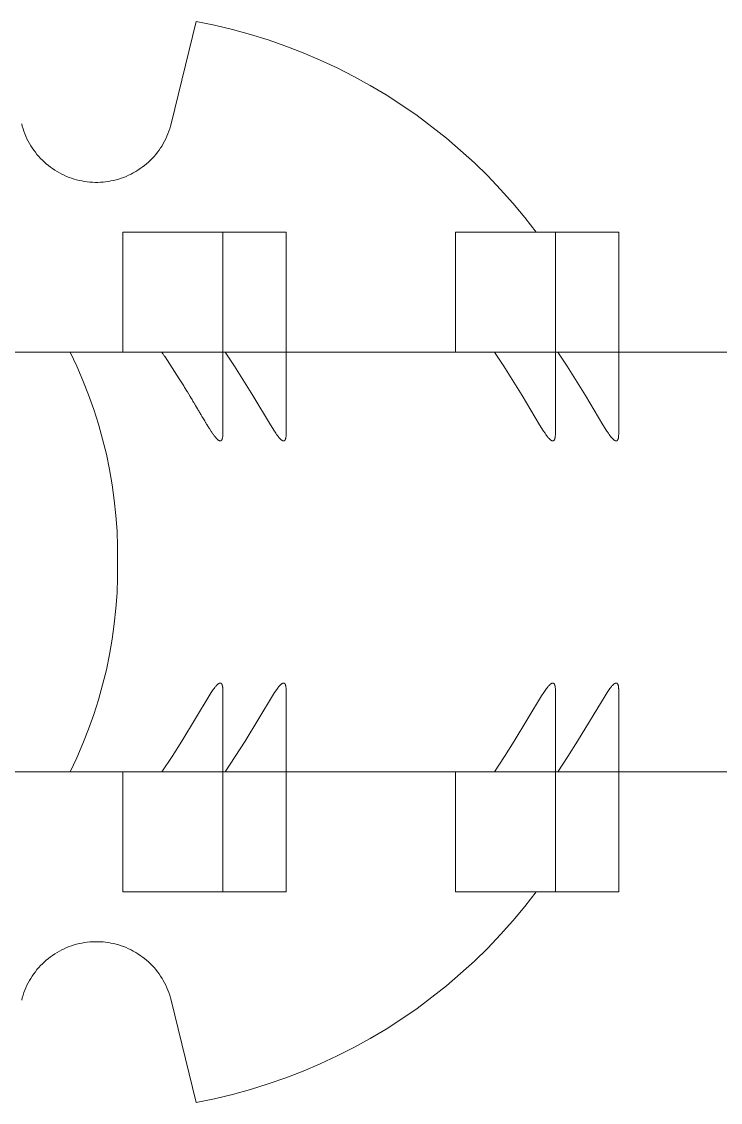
# Model space of a CAD drawing. Header units: millimetres. Extents: x -209 to 4251, y 50 to 3279.
# Drawn here: x 1242.9 to 1312.8, y 170.3 to 278.4 of the extents above; entities that cross this region are included whole.
import ezdxf

# ---------------------------------------------------------------- set-up
doc = ezdxf.new("R2010")
doc.units = ezdxf.units.MM
doc.layers.add('ZANO_R', color=7, linetype='Continuous', lineweight=0)

msp = doc.modelspace()

# ---------------------------------------------------------------- linework, layer by layer
at = {"layer": 'ZANO_R'}
for p, q in [((1257.85, 268.23), (1260.35, 278.45)), ((1260.35, 278.45), (1262.18, 278.08)), ((1262.18, 278.08), (1263.99, 277.65)), ((1263.99, 277.65), (1265.79, 277.16)), ((1265.79, 277.16), (1267.57, 276.61)), ((1267.57, 276.61), (1269.32, 275.99)), ((1269.32, 275.99), (1271.06, 275.32)), ((1271.06, 275.32), (1272.77, 274.59)), ((1272.77, 274.59), (1274.46, 273.81)), ((1274.46, 273.81), (1276.12, 272.96)), ((1276.12, 272.96), (1277.75, 272.06)), ((1277.75, 272.06), (1279.35, 271.11)), ((1279.35, 271.11), (1280.92, 270.1)), ((1280.92, 270.1), (1282.45, 269.04)), ((1282.45, 269.04), (1283.94, 267.93)), ((1242.9, 268.23), (1242.96, 267.97)), ((1242.96, 267.97), (1243.04, 267.72)), ((1243.04, 267.72), (1243.13, 267.47)), ((1243.13, 267.47), (1243.22, 267.22)), ((1243.22, 267.22), (1243.32, 266.97)), ((1257.43, 266.97), (1257.53, 267.22)), ((1257.53, 267.22), (1257.62, 267.47)), ((1257.62, 267.47), (1257.71, 267.72)), ((1257.71, 267.72), (1257.79, 267.97)), ((1257.79, 267.97), (1257.85, 268.23)), ((1283.94, 267.93), (1285.4, 266.77)), ((1243.32, 266.97), (1243.43, 266.73)), ((1243.43, 266.73), (1243.55, 266.49)), ((1243.55, 266.49), (1243.68, 266.26)), ((1243.68, 266.26), (1243.82, 266.03)), ((1256.94, 266.03), (1257.07, 266.26)), ((1257.07, 266.26), (1257.2, 266.49)), ((1257.2, 266.49), (1257.32, 266.73)), ((1257.32, 266.73), (1257.43, 266.97)), ((1285.4, 266.77), (1286.81, 265.56)), ((1243.82, 266.03), (1243.96, 265.8)), ((1243.96, 265.8), (1244.11, 265.59)), ((1244.11, 265.59), (1244.27, 265.37)), ((1244.27, 265.37), (1244.43, 265.16)), ((1244.43, 265.16), (1244.61, 264.96)), ((1256.14, 264.96), (1256.32, 265.16)), ((1256.32, 265.16), (1256.48, 265.37)), ((1256.48, 265.37), (1256.64, 265.59)), ((1256.64, 265.59), (1256.79, 265.8)), ((1256.79, 265.8), (1256.94, 266.03)), ((1286.81, 265.56), (1288.19, 264.3)), ((1244.61, 264.96), (1244.79, 264.76)), ((1244.79, 264.76), (1244.97, 264.57)), ((1244.97, 264.57), (1245.17, 264.39)), ((1245.17, 264.39), (1245.36, 264.21)), ((1245.36, 264.21), (1245.57, 264.04)), ((1245.57, 264.04), (1245.78, 263.88)), ((1254.97, 263.88), (1255.18, 264.04)), ((1255.18, 264.04), (1255.39, 264.21)), ((1255.39, 264.21), (1255.59, 264.39)), ((1255.59, 264.39), (1255.78, 264.57)), ((1255.78, 264.57), (1255.96, 264.76)), ((1255.96, 264.76), (1256.14, 264.96)), ((1288.19, 264.3), (1289.52, 263)), ((1245.78, 263.88), (1246, 263.73)), ((1246, 263.73), (1246.22, 263.58)), ((1246.22, 263.58), (1246.44, 263.44)), ((1246.44, 263.44), (1246.68, 263.31)), ((1246.68, 263.31), (1246.91, 263.18)), ((1246.91, 263.18), (1247.15, 263.07)), ((1247.15, 263.07), (1247.39, 262.96)), ((1247.39, 262.96), (1247.64, 262.86)), ((1253.11, 262.86), (1253.36, 262.96)), ((1253.36, 262.96), (1253.6, 263.07)), ((1253.6, 263.07), (1253.84, 263.18)), ((1253.84, 263.18), (1254.07, 263.31)), ((1254.07, 263.31), (1254.31, 263.44)), ((1254.31, 263.44), (1254.53, 263.58)), ((1254.53, 263.58), (1254.75, 263.73)), ((1254.75, 263.73), (1254.97, 263.88)), ((1289.52, 263), (1290.8, 261.65)), ((1247.64, 262.86), (1247.89, 262.77)), ((1247.89, 262.77), (1248.15, 262.69)), ((1248.15, 262.69), (1248.4, 262.62)), ((1248.4, 262.62), (1248.66, 262.55)), ((1248.66, 262.55), (1248.92, 262.5)), ((1248.92, 262.5), (1249.18, 262.45)), ((1249.18, 262.45), (1249.45, 262.42)), ((1249.45, 262.42), (1249.71, 262.39)), ((1249.71, 262.39), (1249.98, 262.37)), ((1249.98, 262.37), (1250.24, 262.36)), ((1250.24, 262.36), (1250.51, 262.36)), ((1250.51, 262.36), (1250.77, 262.37)), ((1250.77, 262.37), (1251.04, 262.39)), ((1251.04, 262.39), (1251.3, 262.42)), ((1251.3, 262.42), (1251.57, 262.45)), ((1251.57, 262.45), (1251.83, 262.5)), ((1251.83, 262.5), (1252.09, 262.55)), ((1252.09, 262.55), (1252.35, 262.62)), ((1252.35, 262.62), (1252.61, 262.69)), ((1252.61, 262.69), (1252.86, 262.77)), ((1252.86, 262.77), (1253.11, 262.86)), ((1290.8, 261.65), (1292.04, 260.26)), ((1292.04, 260.26), (1293.23, 258.83)), ((1293.23, 258.83), (1294.38, 257.36)), ((1253.02, 257.36), (1253.02, 245.36)), ((1263.02, 257.36), (1253.03, 257.36)), ((1263.02, 237.2), (1263.02, 257.36)), ((1269.36, 257.36), (1263.02, 257.36)), ((1269.36, 237.2), (1269.36, 257.36)), ((1286.29, 257.36), (1286.29, 245.36)), ((1296.29, 257.36), (1286.29, 257.36)), ((1296.29, 237.2), (1296.29, 257.36)), ((1302.63, 257.36), (1296.29, 257.36)), ((1302.63, 237.2), (1302.63, 257.36)), ((1247.75, 245.36), (1204.38, 245.36)), ((1247.75, 245.36), (1248.41, 243.96)), ((1256.93, 245.36), (1247.75, 245.36)), ((1256.93, 245.36), (1257.03, 245.21)), ((1263.02, 245.36), (1256.93, 245.36)), ((1257.05, 245.19), (1257.03, 245.21)), ((1257.05, 245.19), (1257.13, 245.06)), ((1257.17, 245.01), (1257.13, 245.06)), ((1257.17, 245.01), (1257.24, 244.9)), ((1258.67, 242.7), (1257.24, 244.9)), ((1263.27, 245.36), (1263.02, 245.36)), ((1263.27, 245.36), (1264.2, 243.95)), ((1269.36, 245.36), (1263.27, 245.36)), ((1269.36, 245.36), (1269.37, 245.36)), ((1290.2, 245.36), (1269.37, 245.36)), ((1290.2, 245.36), (1291.13, 243.95)), ((1296.29, 245.36), (1290.2, 245.36)), ((1296.53, 245.36), (1296.29, 245.36)), ((1296.53, 245.36), (1297.47, 243.95)), ((1302.63, 245.36), (1296.53, 245.36)), ((1345.87, 245.36), (1302.63, 245.36)), ((1248.41, 243.96), (1249.03, 242.53)), ((1264.2, 243.95), (1266.04, 241.01)), ((1291.13, 243.95), (1292.97, 241.01)), ((1297.47, 243.95), (1299.3, 241.01)), ((1249.03, 242.53), (1249.6, 241.09)), ((1258.67, 242.7), (1259.11, 241.98)), ((1259.2, 241.84), (1259.11, 241.98)), ((1259.2, 241.84), (1259.22, 241.8)), ((1259.29, 241.69), (1259.22, 241.8)), ((1259.29, 241.69), (1259.33, 241.62)), ((1259.38, 241.54), (1259.33, 241.62)), ((1259.38, 241.54), (1259.44, 241.44)), ((1259.48, 241.38), (1259.44, 241.44)), ((1259.48, 241.38), (1259.76, 240.92)), ((1249.6, 241.09), (1250.12, 239.63)), ((1259.85, 240.77), (1259.76, 240.92)), ((1259.85, 240.77), (1259.88, 240.72)), ((1259.94, 240.62), (1259.88, 240.72)), ((1259.94, 240.62), (1259.98, 240.54)), ((1260.03, 240.46), (1259.98, 240.54)), ((1260.03, 240.46), (1260.09, 240.36)), ((1260.12, 240.31), (1260.09, 240.36)), ((1260.12, 240.31), (1260.2, 240.19)), ((1260.21, 240.16), (1260.2, 240.19)), ((1260.21, 240.16), (1260.3, 240.01)), ((1266.04, 241.01), (1267.79, 238.08)), ((1292.97, 241.01), (1294.72, 238.08)), ((1299.3, 241.01), (1301.05, 238.08)), ((1250.12, 239.63), (1250.59, 238.15)), ((1260.48, 239.7), (1260.3, 240.01)), ((1260.48, 239.7), (1260.51, 239.66)), ((1260.57, 239.55), (1260.51, 239.66)), ((1260.57, 239.55), (1260.61, 239.48)), ((1260.66, 239.39), (1260.61, 239.48)), ((1260.66, 239.39), (1260.72, 239.31)), ((1260.76, 239.24), (1260.72, 239.31)), ((1260.76, 239.24), (1260.82, 239.13)), ((1260.85, 239.09), (1260.82, 239.13)), ((1260.85, 239.09), (1260.92, 238.96)), ((1250.59, 238.15), (1251, 236.65)), ((1260.94, 238.93), (1260.92, 238.96)), ((1260.94, 238.93), (1261.02, 238.79)), ((1261.21, 238.48), (1261.02, 238.79)), ((1261.21, 238.48), (1261.22, 238.45)), ((1261.3, 238.32), (1261.22, 238.45)), ((1261.3, 238.32), (1261.33, 238.28)), ((1261.39, 238.17), (1261.33, 238.28)), ((1261.39, 238.17), (1261.43, 238.12)), ((1261.49, 238.02), (1261.43, 238.12)), ((1261.49, 238.02), (1261.52, 237.96)), ((1267.79, 238.08), (1268.18, 237.46)), ((1294.72, 238.08), (1295.11, 237.46)), ((1301.05, 238.08), (1301.45, 237.46)), ((1261.58, 237.87), (1261.52, 237.96)), ((1261.58, 237.87), (1261.62, 237.8)), ((1261.68, 237.72), (1261.62, 237.8)), ((1261.68, 237.72), (1261.82, 237.49)), ((1261.82, 237.49), (1261.82, 237.49)), ((1261.82, 237.49), (1261.87, 237.42)), ((1261.87, 237.41), (1261.87, 237.42)), ((1261.87, 237.41), (1261.92, 237.34)), ((1261.92, 237.34), (1261.92, 237.34)), ((1261.92, 237.34), (1261.97, 237.27)), ((1261.98, 237.26), (1261.97, 237.27)), ((1261.98, 237.26), (1262.02, 237.2)), ((1262.03, 237.19), (1262.02, 237.2)), ((1262.03, 237.19), (1262.07, 237.13)), ((1262.08, 237.11), (1262.07, 237.13)), ((1262.08, 237.11), (1262.11, 237.07)), ((1262.14, 237.04), (1262.11, 237.07)), ((1262.14, 237.04), (1262.16, 237)), ((1262.19, 236.96), (1262.16, 237)), ((1262.19, 236.96), (1262.21, 236.94)), ((1262.25, 236.89), (1262.21, 236.94)), ((1263.02, 236.97), (1263.01, 236.94)), ((1263.01, 236.9), (1263.01, 236.94)), ((1263.02, 237.13), (1263.02, 237.2)), ((1263.02, 237.13), (1263.02, 237.06)), ((1263.02, 237.05), (1263.02, 237.06)), ((1263.02, 237.05), (1263.02, 237)), ((1263.02, 236.97), (1263.02, 237)), ((1268.18, 237.46), (1268.33, 237.24)), ((1268.33, 237.24), (1268.4, 237.13)), ((1268.4, 237.13), (1268.48, 237.02)), ((1268.48, 237.02), (1268.58, 236.89)), ((1269.34, 236.85), (1269.35, 236.91)), ((1269.35, 236.98), (1269.36, 237.05)), ((1269.35, 236.91), (1269.35, 236.98)), ((1269.36, 237.13), (1269.36, 237.2)), ((1269.36, 237.05), (1269.36, 237.13)), ((1295.11, 237.46), (1295.26, 237.24)), ((1295.26, 237.24), (1295.34, 237.13)), ((1295.34, 237.13), (1295.41, 237.02)), ((1295.41, 237.02), (1295.51, 236.89)), ((1296.27, 236.85), (1296.28, 236.91)), ((1296.28, 236.98), (1296.29, 237.05)), ((1296.28, 236.91), (1296.28, 236.98)), ((1296.29, 237.13), (1296.29, 237.2)), ((1296.29, 237.05), (1296.29, 237.13)), ((1301.45, 237.46), (1301.6, 237.24)), ((1301.6, 237.24), (1301.67, 237.13)), ((1301.67, 237.13), (1301.75, 237.02)), ((1301.75, 237.02), (1301.85, 236.89)), ((1302.61, 236.91), (1302.62, 236.98)), ((1302.61, 236.85), (1302.61, 236.91)), ((1302.62, 237.05), (1302.63, 237.13)), ((1302.62, 236.98), (1302.62, 237.05)), ((1302.63, 237.13), (1302.63, 237.2)), ((1251, 236.65), (1251.37, 235.14)), ((1262.25, 236.89), (1262.26, 236.88)), ((1262.31, 236.82), (1262.26, 236.88)), ((1262.31, 236.82), (1262.35, 236.77)), ((1262.37, 236.74), (1262.35, 236.77)), ((1262.37, 236.74), (1262.39, 236.72)), ((1262.41, 236.71), (1262.39, 236.72)), ((1262.41, 236.71), (1262.45, 236.67)), ((1262.45, 236.67), (1262.48, 236.63)), ((1262.52, 236.6), (1262.48, 236.63)), ((1262.52, 236.6), (1262.53, 236.59)), ((1262.56, 236.57), (1262.53, 236.59)), ((1262.56, 236.57), (1262.57, 236.56)), ((1262.58, 236.55), (1262.57, 236.56)), ((1262.58, 236.55), (1262.61, 236.53)), ((1262.63, 236.52), (1262.61, 236.53)), ((1262.63, 236.52), (1262.65, 236.51)), ((1262.68, 236.5), (1262.65, 236.51)), ((1262.68, 236.5), (1262.69, 236.49)), ((1262.7, 236.49), (1262.69, 236.49)), ((1262.71, 236.49), (1262.7, 236.49)), ((1262.72, 236.48), (1262.71, 236.49)), ((1262.71, 236.49), (1262.71, 236.49)), ((1262.73, 236.48), (1262.72, 236.48)), ((1262.74, 236.48), (1262.73, 236.48)), ((1262.74, 236.48), (1262.74, 236.48)), ((1262.74, 236.48), (1262.75, 236.48)), ((1262.77, 236.48), (1262.75, 236.48)), ((1262.77, 236.48), (1262.78, 236.48)), ((1262.8, 236.48), (1262.78, 236.48)), ((1262.8, 236.48), (1262.81, 236.49)), ((1262.82, 236.49), (1262.81, 236.49)), ((1262.83, 236.49), (1262.82, 236.49)), ((1262.82, 236.49), (1262.82, 236.49)), ((1262.84, 236.5), (1262.83, 236.49)), ((1262.83, 236.49), (1262.83, 236.49)), ((1262.85, 236.5), (1262.84, 236.5)), ((1262.84, 236.5), (1262.84, 236.5)), ((1262.85, 236.5), (1262.86, 236.51)), ((1262.85, 236.5), (1262.85, 236.5)), ((1262.87, 236.52), (1262.86, 236.51)), ((1262.87, 236.52), (1262.88, 236.53)), ((1262.9, 236.55), (1262.88, 236.53)), ((1262.9, 236.55), (1262.91, 236.56)), ((1262.92, 236.58), (1262.91, 236.56)), ((1262.92, 236.58), (1262.93, 236.59)), ((1262.94, 236.61), (1262.93, 236.59)), ((1262.95, 236.65), (1262.94, 236.63)), ((1262.94, 236.61), (1262.94, 236.63)), ((1262.95, 236.65), (1262.96, 236.67)), ((1262.97, 236.69), (1262.96, 236.67)), ((1262.98, 236.73), (1262.97, 236.71)), ((1262.97, 236.71), (1262.97, 236.69)), ((1262.98, 236.75), (1262.99, 236.77)), ((1262.98, 236.75), (1262.98, 236.73)), ((1262.99, 236.79), (1263, 236.82)), ((1262.99, 236.79), (1262.99, 236.77)), ((1263, 236.83), (1263.01, 236.88)), ((1263, 236.83), (1263, 236.82)), ((1263.01, 236.9), (1263.01, 236.88)), ((1268.58, 236.89), (1268.64, 236.83)), ((1268.64, 236.83), (1268.69, 236.77)), ((1268.69, 236.77), (1268.73, 236.72)), ((1268.73, 236.72), (1268.77, 236.68)), ((1268.77, 236.68), (1268.8, 236.66)), ((1268.8, 236.66), (1268.82, 236.63)), ((1268.82, 236.63), (1268.84, 236.61)), ((1268.84, 236.61), (1268.87, 236.59)), ((1268.87, 236.59), (1268.88, 236.58)), ((1268.88, 236.58), (1268.9, 236.57)), ((1268.9, 236.57), (1268.92, 236.55)), ((1268.92, 236.55), (1268.93, 236.55)), ((1268.93, 236.55), (1268.94, 236.54)), ((1268.94, 236.54), (1268.95, 236.53)), ((1268.95, 236.53), (1268.95, 236.53)), ((1268.95, 236.53), (1268.96, 236.52)), ((1268.96, 236.52), (1268.97, 236.52)), ((1268.97, 236.52), (1268.98, 236.51)), ((1268.98, 236.51), (1268.99, 236.51)), ((1268.99, 236.51), (1269, 236.5)), ((1269, 236.5), (1269.01, 236.5)), ((1269.01, 236.5), (1269.02, 236.49)), ((1269.02, 236.49), (1269.03, 236.49)), ((1269.03, 236.49), (1269.04, 236.49)), ((1269.04, 236.49), (1269.05, 236.49)), ((1269.05, 236.49), (1269.05, 236.49)), ((1269.05, 236.49), (1269.05, 236.48)), ((1269.05, 236.48), (1269.06, 236.48)), ((1269.06, 236.48), (1269.06, 236.48)), ((1269.06, 236.48), (1269.07, 236.48)), ((1269.07, 236.48), (1269.07, 236.48)), ((1269.07, 236.48), (1269.08, 236.48)), ((1269.08, 236.48), (1269.08, 236.48)), ((1269.08, 236.48), (1269.09, 236.48)), ((1269.09, 236.48), (1269.09, 236.48)), ((1269.09, 236.48), (1269.1, 236.48)), ((1269.1, 236.48), (1269.11, 236.48)), ((1269.11, 236.48), (1269.11, 236.48)), ((1269.11, 236.48), (1269.11, 236.48)), ((1269.11, 236.48), (1269.11, 236.48)), ((1269.11, 236.48), (1269.12, 236.48)), ((1269.12, 236.48), (1269.12, 236.48)), ((1269.12, 236.48), (1269.12, 236.48)), ((1269.12, 236.48), (1269.13, 236.48)), ((1269.13, 236.48), (1269.13, 236.48)), ((1269.13, 236.48), (1269.13, 236.48)), ((1269.13, 236.48), (1269.14, 236.48)), ((1269.14, 236.48), (1269.14, 236.48)), ((1269.14, 236.48), (1269.14, 236.48)), ((1269.14, 236.48), (1269.14, 236.48)), ((1269.14, 236.48), (1269.15, 236.48)), ((1269.15, 236.48), (1269.15, 236.49)), ((1269.15, 236.49), (1269.15, 236.49)), ((1269.15, 236.49), (1269.16, 236.49)), ((1269.16, 236.49), (1269.16, 236.49)), ((1269.16, 236.49), (1269.16, 236.49)), ((1269.16, 236.49), (1269.16, 236.49)), ((1269.16, 236.49), (1269.17, 236.49)), ((1269.17, 236.49), (1269.17, 236.5)), ((1269.17, 236.5), (1269.18, 236.5)), ((1269.17, 236.49), (1269.17, 236.49)), ((1269.18, 236.5), (1269.18, 236.5)), ((1269.18, 236.5), (1269.18, 236.5)), ((1269.18, 236.5), (1269.18, 236.5)), ((1269.18, 236.5), (1269.19, 236.5)), ((1269.19, 236.5), (1269.19, 236.51)), ((1269.19, 236.51), (1269.2, 236.51)), ((1269.2, 236.51), (1269.21, 236.52)), ((1269.2, 236.51), (1269.2, 236.51)), ((1269.2, 236.51), (1269.2, 236.51)), ((1269.21, 236.52), (1269.22, 236.53)), ((1269.21, 236.52), (1269.21, 236.52)), ((1269.21, 236.52), (1269.21, 236.52)), ((1269.22, 236.53), (1269.23, 236.54)), ((1269.22, 236.53), (1269.22, 236.53)), ((1269.22, 236.53), (1269.22, 236.53)), ((1269.22, 236.53), (1269.22, 236.53)), ((1269.23, 236.54), (1269.24, 236.55)), ((1269.23, 236.54), (1269.23, 236.54)), ((1269.23, 236.54), (1269.23, 236.54)), ((1269.24, 236.55), (1269.24, 236.56)), ((1269.24, 236.56), (1269.25, 236.56)), ((1269.25, 236.57), (1269.25, 236.58)), ((1269.25, 236.58), (1269.26, 236.58)), ((1269.25, 236.56), (1269.25, 236.57)), ((1269.26, 236.58), (1269.26, 236.59)), ((1269.26, 236.59), (1269.27, 236.59)), ((1269.27, 236.61), (1269.28, 236.62)), ((1269.27, 236.59), (1269.27, 236.61)), ((1269.28, 236.63), (1269.29, 236.64)), ((1269.28, 236.62), (1269.28, 236.63)), ((1269.29, 236.66), (1269.3, 236.69)), ((1269.29, 236.65), (1269.29, 236.66)), ((1269.29, 236.64), (1269.29, 236.65)), ((1269.3, 236.69), (1269.31, 236.71)), ((1269.31, 236.71), (1269.32, 236.74)), ((1269.32, 236.77), (1269.33, 236.8)), ((1269.32, 236.74), (1269.32, 236.77)), ((1269.33, 236.82), (1269.34, 236.85)), ((1269.33, 236.8), (1269.33, 236.82)), ((1295.51, 236.89), (1295.57, 236.83)), ((1295.57, 236.83), (1295.62, 236.77)), ((1295.62, 236.77), (1295.66, 236.72)), ((1295.66, 236.72), (1295.7, 236.68)), ((1295.7, 236.68), (1295.73, 236.66)), ((1295.73, 236.66), (1295.75, 236.63)), ((1295.75, 236.63), (1295.77, 236.61)), ((1295.77, 236.61), (1295.8, 236.59)), ((1295.8, 236.59), (1295.81, 236.58)), ((1295.81, 236.58), (1295.83, 236.57)), ((1295.83, 236.57), (1295.85, 236.55)), ((1295.85, 236.55), (1295.86, 236.55)), ((1295.86, 236.55), (1295.87, 236.54)), ((1295.87, 236.54), (1295.88, 236.53)), ((1295.88, 236.53), (1295.89, 236.53)), ((1295.89, 236.53), (1295.9, 236.52)), ((1295.9, 236.52), (1295.9, 236.52)), ((1295.9, 236.52), (1295.91, 236.51)), ((1295.91, 236.51), (1295.92, 236.51)), ((1295.92, 236.51), (1295.93, 236.5)), ((1295.93, 236.5), (1295.94, 236.5)), ((1295.94, 236.5), (1295.95, 236.49)), ((1295.95, 236.49), (1295.96, 236.49)), ((1295.96, 236.49), (1295.97, 236.49)), ((1295.97, 236.49), (1295.98, 236.49)), ((1295.98, 236.49), (1295.98, 236.49)), ((1295.98, 236.49), (1295.99, 236.48)), ((1295.99, 236.48), (1295.99, 236.48)), ((1295.99, 236.48), (1295.99, 236.48)), ((1295.99, 236.48), (1296, 236.48)), ((1296, 236.48), (1296, 236.48)), ((1296, 236.48), (1296.01, 236.48)), ((1296.01, 236.48), (1296.01, 236.48)), ((1296.01, 236.48), (1296.02, 236.48)), ((1296.02, 236.48), (1296.02, 236.48)), ((1296.02, 236.48), (1296.03, 236.48)), ((1296.03, 236.48), (1296.04, 236.48)), ((1296.04, 236.48), (1296.04, 236.48)), ((1296.04, 236.48), (1296.04, 236.48)), ((1296.04, 236.48), (1296.04, 236.48)), ((1296.04, 236.48), (1296.05, 236.48)), ((1296.05, 236.48), (1296.05, 236.48)), ((1296.05, 236.48), (1296.05, 236.48)), ((1296.05, 236.48), (1296.06, 236.48)), ((1296.06, 236.48), (1296.06, 236.48)), ((1296.06, 236.48), (1296.06, 236.48)), ((1296.06, 236.48), (1296.07, 236.48)), ((1296.07, 236.48), (1296.07, 236.48)), ((1296.07, 236.48), (1296.07, 236.48)), ((1296.07, 236.48), (1296.07, 236.48)), ((1296.07, 236.48), (1296.08, 236.48)), ((1296.08, 236.48), (1296.08, 236.49)), ((1296.08, 236.49), (1296.08, 236.49)), ((1296.08, 236.49), (1296.09, 236.49)), ((1296.09, 236.49), (1296.09, 236.49)), ((1296.09, 236.49), (1296.09, 236.49)), ((1296.09, 236.49), (1296.1, 236.49)), ((1296.1, 236.49), (1296.1, 236.5)), ((1296.1, 236.5), (1296.11, 236.5)), ((1296.1, 236.49), (1296.1, 236.49)), ((1296.1, 236.49), (1296.1, 236.49)), ((1296.11, 236.5), (1296.11, 236.5)), ((1296.11, 236.5), (1296.11, 236.5)), ((1296.11, 236.5), (1296.12, 236.5)), ((1296.12, 236.5), (1296.12, 236.51)), ((1296.12, 236.51), (1296.13, 236.51)), ((1296.12, 236.5), (1296.12, 236.5)), ((1296.13, 236.51), (1296.14, 236.52)), ((1296.13, 236.51), (1296.13, 236.51)), ((1296.13, 236.51), (1296.13, 236.51)), ((1296.14, 236.52), (1296.15, 236.53)), ((1296.14, 236.52), (1296.14, 236.52)), ((1296.14, 236.52), (1296.14, 236.52)), ((1296.15, 236.53), (1296.16, 236.54)), ((1296.15, 236.53), (1296.15, 236.53)), ((1296.15, 236.53), (1296.15, 236.53)), ((1296.15, 236.53), (1296.15, 236.53)), ((1296.16, 236.54), (1296.17, 236.55)), ((1296.16, 236.54), (1296.16, 236.54)), ((1296.16, 236.54), (1296.16, 236.54)), ((1296.17, 236.55), (1296.17, 236.56)), ((1296.17, 236.56), (1296.18, 236.56)), ((1296.18, 236.57), (1296.19, 236.58)), ((1296.18, 236.56), (1296.18, 236.57)), ((1296.19, 236.58), (1296.19, 236.59)), ((1296.19, 236.59), (1296.2, 236.59)), ((1296.19, 236.58), (1296.19, 236.58)), ((1296.2, 236.61), (1296.21, 236.62)), ((1296.2, 236.59), (1296.2, 236.61)), ((1296.21, 236.63), (1296.22, 236.64)), ((1296.21, 236.62), (1296.21, 236.63)), ((1296.22, 236.65), (1296.23, 236.66)), ((1296.22, 236.64), (1296.22, 236.65)), ((1296.23, 236.69), (1296.24, 236.71)), ((1296.23, 236.66), (1296.23, 236.69)), ((1296.24, 236.71), (1296.25, 236.74)), ((1296.25, 236.77), (1296.26, 236.8)), ((1296.25, 236.74), (1296.25, 236.77)), ((1296.26, 236.8), (1296.27, 236.82)), ((1296.27, 236.82), (1296.27, 236.85)), ((1301.85, 236.89), (1301.9, 236.83)), ((1301.9, 236.83), (1301.96, 236.77)), ((1301.96, 236.77), (1302, 236.72)), ((1302, 236.72), (1302.04, 236.68)), ((1302.04, 236.68), (1302.06, 236.66)), ((1302.06, 236.66), (1302.09, 236.63)), ((1302.09, 236.63), (1302.11, 236.61)), ((1302.11, 236.61), (1302.13, 236.59)), ((1302.13, 236.59), (1302.15, 236.58)), ((1302.15, 236.58), (1302.17, 236.57)), ((1302.17, 236.57), (1302.19, 236.55)), ((1302.19, 236.55), (1302.19, 236.55)), ((1302.19, 236.55), (1302.2, 236.54)), ((1302.2, 236.54), (1302.21, 236.53)), ((1302.21, 236.53), (1302.22, 236.53)), ((1302.22, 236.53), (1302.23, 236.52)), ((1302.23, 236.52), (1302.24, 236.52)), ((1302.24, 236.52), (1302.25, 236.51)), ((1302.25, 236.51), (1302.26, 236.51)), ((1302.26, 236.51), (1302.27, 236.5)), ((1302.27, 236.5), (1302.28, 236.5)), ((1302.28, 236.5), (1302.29, 236.49)), ((1302.29, 236.49), (1302.3, 236.49)), ((1302.3, 236.49), (1302.31, 236.49)), ((1302.31, 236.49), (1302.31, 236.49)), ((1302.31, 236.49), (1302.32, 236.49)), ((1302.32, 236.49), (1302.32, 236.48)), ((1302.32, 236.48), (1302.33, 236.48)), ((1302.33, 236.48), (1302.33, 236.48)), ((1302.33, 236.48), (1302.34, 236.48)), ((1302.34, 236.48), (1302.34, 236.48)), ((1302.34, 236.48), (1302.35, 236.48)), ((1302.35, 236.48), (1302.35, 236.48)), ((1302.35, 236.48), (1302.35, 236.48)), ((1302.35, 236.48), (1302.36, 236.48)), ((1302.36, 236.48), (1302.37, 236.48)), ((1302.37, 236.48), (1302.37, 236.48)), ((1302.37, 236.48), (1302.38, 236.48)), ((1302.38, 236.48), (1302.38, 236.48)), ((1302.38, 236.48), (1302.38, 236.48)), ((1302.38, 236.48), (1302.38, 236.48)), ((1302.38, 236.48), (1302.39, 236.48)), ((1302.39, 236.48), (1302.39, 236.48)), ((1302.39, 236.48), (1302.39, 236.48)), ((1302.39, 236.48), (1302.4, 236.48)), ((1302.4, 236.48), (1302.4, 236.48)), ((1302.4, 236.48), (1302.4, 236.48)), ((1302.4, 236.48), (1302.41, 236.48)), ((1302.41, 236.48), (1302.42, 236.49)), ((1302.41, 236.48), (1302.41, 236.48)), ((1302.41, 236.48), (1302.41, 236.48)), ((1302.41, 236.48), (1302.41, 236.48)), ((1302.42, 236.49), (1302.42, 236.49)), ((1302.42, 236.49), (1302.42, 236.49)), ((1302.42, 236.49), (1302.43, 236.49)), ((1302.43, 236.49), (1302.43, 236.49)), ((1302.43, 236.49), (1302.43, 236.49)), ((1302.43, 236.49), (1302.43, 236.49)), ((1302.43, 236.49), (1302.44, 236.49)), ((1302.44, 236.49), (1302.44, 236.5)), ((1302.44, 236.5), (1302.44, 236.5)), ((1302.44, 236.5), (1302.45, 236.5)), ((1302.45, 236.5), (1302.45, 236.5)), ((1302.45, 236.5), (1302.45, 236.5)), ((1302.45, 236.5), (1302.46, 236.5)), ((1302.46, 236.5), (1302.46, 236.51)), ((1302.46, 236.51), (1302.46, 236.51)), ((1302.46, 236.51), (1302.47, 236.51)), ((1302.47, 236.51), (1302.47, 236.52)), ((1302.47, 236.52), (1302.48, 236.52)), ((1302.47, 236.51), (1302.47, 236.51)), ((1302.48, 236.52), (1302.48, 236.53)), ((1302.48, 236.53), (1302.49, 236.53)), ((1302.48, 236.52), (1302.48, 236.52)), ((1302.49, 236.53), (1302.49, 236.54)), ((1302.49, 236.54), (1302.5, 236.54)), ((1302.49, 236.53), (1302.49, 236.53)), ((1302.49, 236.53), (1302.49, 236.53)), ((1302.5, 236.55), (1302.51, 236.56)), ((1302.5, 236.54), (1302.5, 236.55)), ((1302.5, 236.54), (1302.5, 236.54)), ((1302.51, 236.56), (1302.52, 236.57)), ((1302.51, 236.56), (1302.51, 236.56)), ((1302.52, 236.57), (1302.52, 236.58)), ((1302.52, 236.58), (1302.53, 236.58)), ((1302.53, 236.59), (1302.54, 236.61)), ((1302.53, 236.58), (1302.53, 236.59)), ((1302.53, 236.59), (1302.53, 236.59)), ((1302.54, 236.62), (1302.55, 236.63)), ((1302.54, 236.61), (1302.54, 236.62)), ((1302.55, 236.64), (1302.56, 236.65)), ((1302.55, 236.63), (1302.55, 236.64)), ((1302.56, 236.66), (1302.57, 236.69)), ((1302.56, 236.65), (1302.56, 236.66)), ((1302.57, 236.69), (1302.58, 236.71)), ((1302.58, 236.71), (1302.59, 236.74)), ((1302.59, 236.77), (1302.6, 236.8)), ((1302.59, 236.74), (1302.59, 236.77)), ((1302.6, 236.82), (1302.61, 236.85)), ((1302.6, 236.8), (1302.6, 236.82)), ((1251.37, 235.14), (1251.69, 233.62)), ((1251.69, 233.62), (1251.95, 232.09)), ((1251.95, 232.09), (1252.17, 230.56)), ((1252.17, 230.56), (1252.33, 229.01)), ((1252.33, 229.01), (1252.44, 227.46)), ((1252.44, 227.46), (1252.49, 225.91)), ((1252.49, 225.91), (1252.5, 224.36)), ((1252.5, 224.36), (1252.49, 222.81)), ((1252.49, 222.81), (1252.44, 221.26)), ((1252.44, 221.26), (1252.33, 219.71)), ((1252.33, 219.71), (1252.17, 218.16)), ((1252.17, 218.16), (1251.95, 216.63)), ((1251.95, 216.63), (1251.69, 215.1)), ((1251.69, 215.1), (1251.37, 213.58)), ((1251.37, 213.58), (1251, 212.07)), ((1251, 212.07), (1250.59, 210.58)), ((1262.43, 212.03), (1262.39, 212)), ((1262.46, 212.07), (1262.43, 212.03)), ((1262.48, 212.08), (1262.46, 212.07)), ((1262.5, 212.1), (1262.48, 212.08)), ((1262.52, 212.12), (1262.5, 212.1)), ((1262.54, 212.13), (1262.52, 212.12)), ((1262.55, 212.15), (1262.54, 212.13)), ((1262.57, 212.16), (1262.55, 212.15)), ((1262.58, 212.17), (1262.57, 212.16)), ((1262.6, 212.18), (1262.58, 212.17)), ((1262.61, 212.19), (1262.6, 212.18)), ((1262.62, 212.2), (1262.61, 212.19)), ((1262.63, 212.2), (1262.62, 212.2)), ((1262.64, 212.2), (1262.63, 212.2)), ((1262.65, 212.21), (1262.64, 212.2)), ((1262.66, 212.21), (1262.65, 212.21)), ((1262.67, 212.22), (1262.66, 212.21)), ((1262.68, 212.22), (1262.67, 212.22)), ((1262.67, 212.22), (1262.67, 212.22)), ((1262.69, 212.23), (1262.68, 212.23)), ((1262.68, 212.23), (1262.68, 212.22)), ((1262.7, 212.23), (1262.69, 212.23)), ((1262.71, 212.23), (1262.7, 212.23)), ((1262.7, 212.23), (1262.7, 212.23)), ((1262.72, 212.24), (1262.71, 212.23)), ((1262.73, 212.24), (1262.72, 212.24)), ((1262.74, 212.24), (1262.73, 212.24)), ((1262.73, 212.24), (1262.73, 212.24)), ((1262.75, 212.24), (1262.74, 212.24)), ((1262.74, 212.24), (1262.74, 212.24)), ((1262.76, 212.24), (1262.75, 212.24)), ((1262.75, 212.24), (1262.75, 212.24)), ((1262.75, 212.24), (1262.75, 212.24)), ((1262.77, 212.24), (1262.76, 212.24)), ((1262.76, 212.24), (1262.76, 212.24)), ((1262.76, 212.24), (1262.76, 212.24)), ((1262.78, 212.24), (1262.77, 212.24)), ((1262.77, 212.24), (1262.77, 212.24)), ((1262.77, 212.24), (1262.77, 212.24)), ((1262.79, 212.24), (1262.78, 212.24)), ((1262.78, 212.24), (1262.78, 212.24)), ((1262.78, 212.24), (1262.78, 212.24)), ((1262.8, 212.24), (1262.79, 212.24)), ((1262.79, 212.24), (1262.79, 212.24)), ((1262.79, 212.24), (1262.79, 212.24)), ((1262.79, 212.24), (1262.79, 212.24)), ((1262.81, 212.24), (1262.8, 212.24)), ((1262.8, 212.24), (1262.8, 212.24)), ((1262.8, 212.24), (1262.8, 212.24)), ((1262.82, 212.23), (1262.81, 212.24)), ((1262.81, 212.24), (1262.81, 212.24)), ((1262.81, 212.24), (1262.81, 212.24)), ((1262.81, 212.24), (1262.81, 212.24)), ((1262.83, 212.23), (1262.82, 212.23)), ((1262.82, 212.23), (1262.82, 212.23)), ((1262.82, 212.23), (1262.82, 212.23)), ((1262.84, 212.23), (1262.83, 212.23)), ((1262.83, 212.23), (1262.83, 212.23)), ((1262.83, 212.23), (1262.83, 212.23)), ((1262.83, 212.23), (1262.83, 212.23)), ((1262.84, 212.22), (1262.84, 212.23)), ((1262.85, 212.22), (1262.84, 212.22)), ((1262.86, 212.21), (1262.85, 212.22)), ((1262.85, 212.22), (1262.85, 212.22)), ((1262.87, 212.21), (1262.86, 212.21)), ((1262.86, 212.21), (1262.86, 212.21)), ((1262.86, 212.21), (1262.86, 212.21)), ((1262.87, 212.2), (1262.87, 212.21)), ((1262.88, 212.2), (1262.87, 212.2)), ((1262.87, 212.2), (1262.87, 212.2)), ((1262.87, 212.2), (1262.87, 212.2)), ((1262.88, 212.19), (1262.88, 212.2)), ((1262.88, 212.2), (1262.88, 212.2)), ((1262.89, 212.19), (1262.88, 212.19)), ((1262.89, 212.18), (1262.89, 212.19)), ((1262.9, 212.18), (1262.89, 212.18)), ((1262.9, 212.17), (1262.9, 212.18)), ((1262.91, 212.17), (1262.9, 212.17)), ((1262.91, 212.16), (1262.91, 212.17)), ((1262.91, 212.15), (1262.91, 212.16)), ((1262.92, 212.15), (1262.91, 212.15)), ((1262.92, 212.14), (1262.92, 212.15)), ((1262.92, 212.13), (1262.92, 212.14)), ((1262.93, 212.13), (1262.92, 212.13)), ((1262.93, 212.12), (1262.93, 212.13)), ((1262.94, 212.11), (1262.93, 212.12)), ((1262.94, 212.1), (1262.94, 212.11)), ((1262.95, 212.09), (1262.94, 212.1)), ((1262.94, 212.1), (1262.94, 212.1)), ((1262.95, 212.08), (1262.95, 212.09)), ((1262.95, 212.07), (1262.95, 212.08)), ((1262.96, 212.05), (1262.95, 212.07)), ((1262.97, 212.03), (1262.96, 212.05)), ((1262.97, 212.01), (1262.97, 212.03)), ((1268.76, 212.03), (1268.73, 212)), ((1268.8, 212.07), (1268.76, 212.03)), ((1268.82, 212.08), (1268.8, 212.07)), ((1268.83, 212.1), (1268.82, 212.08)), ((1268.85, 212.12), (1268.83, 212.1)), ((1268.87, 212.13), (1268.85, 212.12)), ((1268.89, 212.15), (1268.87, 212.13)), ((1268.9, 212.16), (1268.89, 212.15)), ((1268.92, 212.17), (1268.9, 212.16)), ((1268.93, 212.18), (1268.92, 212.17)), ((1268.95, 212.19), (1268.93, 212.18)), ((1268.96, 212.2), (1268.95, 212.19)), ((1268.97, 212.2), (1268.96, 212.2)), ((1268.98, 212.2), (1268.97, 212.2)), ((1268.99, 212.21), (1268.98, 212.21)), ((1268.98, 212.21), (1268.98, 212.2)), ((1269, 212.22), (1268.99, 212.21)), ((1269.01, 212.22), (1269, 212.22)), ((1269.02, 212.23), (1269.01, 212.22)), ((1269.01, 212.22), (1269.01, 212.22)), ((1269.03, 212.23), (1269.02, 212.23)), ((1269.04, 212.23), (1269.03, 212.23)), ((1269.03, 212.23), (1269.03, 212.23)), ((1269.05, 212.23), (1269.04, 212.23)), ((1269.06, 212.24), (1269.05, 212.23)), ((1269.07, 212.24), (1269.06, 212.24)), ((1269.06, 212.24), (1269.06, 212.24)), ((1269.08, 212.24), (1269.07, 212.24)), ((1269.09, 212.24), (1269.08, 212.24)), ((1269.08, 212.24), (1269.08, 212.24)), ((1269.08, 212.24), (1269.08, 212.24)), ((1269.1, 212.24), (1269.09, 212.24)), ((1269.09, 212.24), (1269.09, 212.24)), ((1269.09, 212.24), (1269.09, 212.24)), ((1269.11, 212.24), (1269.1, 212.24)), ((1269.1, 212.24), (1269.1, 212.24)), ((1269.1, 212.24), (1269.1, 212.24)), ((1269.12, 212.24), (1269.11, 212.24)), ((1269.11, 212.24), (1269.11, 212.24)), ((1269.11, 212.24), (1269.11, 212.24)), ((1269.13, 212.24), (1269.12, 212.24)), ((1269.12, 212.24), (1269.12, 212.24)), ((1269.12, 212.24), (1269.12, 212.24)), ((1269.12, 212.24), (1269.12, 212.24)), ((1269.14, 212.24), (1269.13, 212.24)), ((1269.13, 212.24), (1269.13, 212.24)), ((1269.13, 212.24), (1269.13, 212.24)), ((1269.15, 212.24), (1269.14, 212.24)), ((1269.14, 212.24), (1269.14, 212.24)), ((1269.14, 212.24), (1269.14, 212.24)), ((1269.15, 212.23), (1269.15, 212.24)), ((1269.15, 212.24), (1269.15, 212.24)), ((1269.15, 212.24), (1269.15, 212.24)), ((1269.16, 212.23), (1269.15, 212.23)), ((1269.17, 212.23), (1269.16, 212.23)), ((1269.16, 212.23), (1269.16, 212.23)), ((1269.16, 212.23), (1269.16, 212.23)), ((1269.16, 212.23), (1269.16, 212.23)), ((1269.18, 212.22), (1269.17, 212.23)), ((1269.17, 212.23), (1269.17, 212.23)), ((1269.17, 212.23), (1269.17, 212.23)), ((1269.19, 212.22), (1269.18, 212.22)), ((1269.18, 212.22), (1269.18, 212.22)), ((1269.19, 212.21), (1269.19, 212.22)), ((1269.2, 212.21), (1269.19, 212.21)), ((1269.21, 212.2), (1269.2, 212.21)), ((1269.2, 212.21), (1269.2, 212.21)), ((1269.2, 212.21), (1269.2, 212.21)), ((1269.22, 212.2), (1269.21, 212.2)), ((1269.21, 212.2), (1269.21, 212.2)), ((1269.21, 212.2), (1269.21, 212.2)), ((1269.21, 212.2), (1269.21, 212.2)), ((1269.22, 212.19), (1269.22, 212.2)), ((1269.23, 212.18), (1269.22, 212.19)), ((1269.22, 212.19), (1269.22, 212.19)), ((1269.24, 212.17), (1269.23, 212.18)), ((1269.23, 212.18), (1269.23, 212.18)), ((1269.25, 212.16), (1269.24, 212.17)), ((1269.24, 212.17), (1269.24, 212.17)), ((1269.25, 212.15), (1269.25, 212.16)), ((1269.26, 212.14), (1269.25, 212.15)), ((1269.25, 212.15), (1269.25, 212.15)), ((1269.26, 212.13), (1269.26, 212.14)), ((1269.27, 212.12), (1269.26, 212.13)), ((1269.26, 212.13), (1269.26, 212.13)), ((1269.27, 212.11), (1269.27, 212.12)), ((1269.28, 212.1), (1269.27, 212.11)), ((1269.28, 212.09), (1269.28, 212.1)), ((1269.28, 212.1), (1269.28, 212.1)), ((1269.29, 212.08), (1269.28, 212.09)), ((1269.29, 212.07), (1269.29, 212.08)), ((1269.3, 212.05), (1269.29, 212.07)), ((1269.3, 212.03), (1269.3, 212.05)), ((1269.31, 212.01), (1269.3, 212.03)), ((1295.69, 212.03), (1295.66, 212)), ((1295.73, 212.07), (1295.69, 212.03)), ((1295.75, 212.08), (1295.73, 212.07)), ((1295.77, 212.1), (1295.75, 212.08)), ((1295.78, 212.12), (1295.77, 212.1)), ((1295.8, 212.13), (1295.78, 212.12)), ((1295.82, 212.15), (1295.8, 212.13)), ((1295.83, 212.16), (1295.82, 212.15)), ((1295.85, 212.17), (1295.83, 212.16)), ((1295.87, 212.18), (1295.85, 212.17)), ((1295.88, 212.19), (1295.87, 212.18)), ((1295.89, 212.2), (1295.88, 212.19)), ((1295.9, 212.2), (1295.89, 212.2)), ((1295.91, 212.2), (1295.9, 212.2)), ((1295.92, 212.21), (1295.91, 212.2)), ((1295.93, 212.22), (1295.92, 212.21)), ((1295.92, 212.21), (1295.92, 212.21)), ((1295.94, 212.22), (1295.93, 212.22)), ((1295.95, 212.22), (1295.94, 212.22)), ((1295.96, 212.23), (1295.95, 212.23)), ((1295.95, 212.23), (1295.95, 212.22)), ((1295.97, 212.23), (1295.96, 212.23)), ((1295.98, 212.23), (1295.97, 212.23)), ((1295.97, 212.23), (1295.97, 212.23)), ((1295.99, 212.24), (1295.98, 212.23)), ((1296, 212.24), (1295.99, 212.24)), ((1295.99, 212.24), (1295.99, 212.24)), ((1296.01, 212.24), (1296, 212.24)), ((1296.02, 212.24), (1296.01, 212.24)), ((1296.01, 212.24), (1296.01, 212.24)), ((1296.01, 212.24), (1296.01, 212.24)), ((1296.03, 212.24), (1296.02, 212.24)), ((1296.02, 212.24), (1296.02, 212.24)), ((1296.02, 212.24), (1296.02, 212.24)), ((1296.04, 212.24), (1296.03, 212.24)), ((1296.03, 212.24), (1296.03, 212.24)), ((1296.03, 212.24), (1296.03, 212.24)), ((1296.05, 212.24), (1296.04, 212.24)), ((1296.04, 212.24), (1296.04, 212.24)), ((1296.04, 212.24), (1296.04, 212.24)), ((1296.06, 212.24), (1296.05, 212.24)), ((1296.05, 212.24), (1296.05, 212.24)), ((1296.05, 212.24), (1296.05, 212.24)), ((1296.07, 212.24), (1296.06, 212.24)), ((1296.06, 212.24), (1296.06, 212.24)), ((1296.06, 212.24), (1296.06, 212.24)), ((1296.06, 212.24), (1296.06, 212.24)), ((1296.08, 212.24), (1296.07, 212.24)), ((1296.07, 212.24), (1296.07, 212.24)), ((1296.07, 212.24), (1296.07, 212.24)), ((1296.08, 212.23), (1296.08, 212.24)), ((1296.08, 212.24), (1296.08, 212.24)), ((1296.08, 212.24), (1296.08, 212.24)), ((1296.09, 212.23), (1296.08, 212.23)), ((1296.1, 212.23), (1296.09, 212.23)), ((1296.09, 212.23), (1296.09, 212.23)), ((1296.09, 212.23), (1296.09, 212.23)), ((1296.11, 212.22), (1296.1, 212.23)), ((1296.1, 212.23), (1296.1, 212.23)), ((1296.1, 212.23), (1296.1, 212.23)), ((1296.1, 212.23), (1296.1, 212.23)), ((1296.12, 212.22), (1296.11, 212.22)), ((1296.11, 212.22), (1296.11, 212.22)), ((1296.12, 212.21), (1296.12, 212.22)), ((1296.13, 212.21), (1296.12, 212.21)), ((1296.14, 212.2), (1296.13, 212.21)), ((1296.13, 212.21), (1296.13, 212.21)), ((1296.13, 212.21), (1296.13, 212.21)), ((1296.15, 212.2), (1296.14, 212.2)), ((1296.14, 212.2), (1296.14, 212.2)), ((1296.14, 212.2), (1296.14, 212.2)), ((1296.14, 212.2), (1296.14, 212.2)), ((1296.15, 212.19), (1296.15, 212.2)), ((1296.16, 212.18), (1296.15, 212.19)), ((1296.15, 212.19), (1296.15, 212.19)), ((1296.17, 212.17), (1296.16, 212.18)), ((1296.16, 212.18), (1296.16, 212.18)), ((1296.18, 212.16), (1296.17, 212.17)), ((1296.17, 212.17), (1296.17, 212.17)), ((1296.18, 212.15), (1296.18, 212.16)), ((1296.19, 212.14), (1296.18, 212.15)), ((1296.18, 212.15), (1296.18, 212.15)), ((1296.19, 212.13), (1296.19, 212.14)), ((1296.2, 212.13), (1296.19, 212.13)), ((1296.2, 212.12), (1296.2, 212.13)), ((1296.2, 212.11), (1296.2, 212.12)), ((1296.21, 212.1), (1296.2, 212.11)), ((1296.22, 212.09), (1296.21, 212.1)), ((1296.21, 212.1), (1296.21, 212.1)), ((1296.22, 212.08), (1296.22, 212.09)), ((1296.22, 212.07), (1296.22, 212.08)), ((1296.23, 212.05), (1296.22, 212.07)), ((1296.23, 212.03), (1296.23, 212.05)), ((1296.24, 212.01), (1296.23, 212.03)), ((1302.03, 212.03), (1301.99, 212)), ((1302.07, 212.07), (1302.03, 212.03)), ((1302.08, 212.08), (1302.07, 212.07)), ((1302.1, 212.1), (1302.08, 212.08)), ((1302.12, 212.12), (1302.1, 212.1)), ((1302.14, 212.13), (1302.12, 212.12)), ((1302.15, 212.15), (1302.14, 212.13)), ((1302.17, 212.16), (1302.15, 212.15)), ((1302.19, 212.17), (1302.17, 212.16)), ((1302.2, 212.18), (1302.19, 212.17)), ((1302.22, 212.19), (1302.2, 212.18)), ((1302.23, 212.2), (1302.22, 212.19)), ((1302.24, 212.2), (1302.23, 212.2)), ((1302.23, 212.2), (1302.23, 212.2)), ((1302.25, 212.21), (1302.24, 212.2)), ((1302.26, 212.21), (1302.25, 212.21)), ((1302.27, 212.22), (1302.26, 212.21)), ((1302.28, 212.22), (1302.27, 212.22)), ((1302.29, 212.23), (1302.28, 212.22)), ((1302.28, 212.22), (1302.28, 212.22)), ((1302.3, 212.23), (1302.29, 212.23)), ((1302.31, 212.23), (1302.3, 212.23)), ((1302.3, 212.23), (1302.3, 212.23)), ((1302.32, 212.23), (1302.31, 212.23)), ((1302.33, 212.24), (1302.32, 212.24)), ((1302.32, 212.24), (1302.32, 212.23)), ((1302.34, 212.24), (1302.33, 212.24)), ((1302.35, 212.24), (1302.34, 212.24)), ((1302.34, 212.24), (1302.34, 212.24)), ((1302.36, 212.24), (1302.35, 212.24)), ((1302.35, 212.24), (1302.35, 212.24)), ((1302.35, 212.24), (1302.35, 212.24)), ((1302.37, 212.24), (1302.36, 212.24)), ((1302.36, 212.24), (1302.36, 212.24)), ((1302.36, 212.24), (1302.36, 212.24)), ((1302.38, 212.24), (1302.37, 212.24)), ((1302.37, 212.24), (1302.37, 212.24)), ((1302.37, 212.24), (1302.37, 212.24)), ((1302.39, 212.24), (1302.38, 212.24)), ((1302.38, 212.24), (1302.38, 212.24)), ((1302.38, 212.24), (1302.38, 212.24)), ((1302.4, 212.24), (1302.39, 212.24)), ((1302.39, 212.24), (1302.39, 212.24)), ((1302.39, 212.24), (1302.39, 212.24)), ((1302.41, 212.24), (1302.4, 212.24)), ((1302.4, 212.24), (1302.4, 212.24)), ((1302.4, 212.24), (1302.4, 212.24)), ((1302.4, 212.24), (1302.4, 212.24)), ((1302.42, 212.24), (1302.41, 212.24)), ((1302.41, 212.24), (1302.41, 212.24)), ((1302.41, 212.24), (1302.41, 212.24)), ((1302.42, 212.23), (1302.42, 212.24)), ((1302.42, 212.24), (1302.42, 212.24)), ((1302.43, 212.23), (1302.42, 212.23)), ((1302.42, 212.23), (1302.42, 212.23)), ((1302.44, 212.23), (1302.43, 212.23)), ((1302.43, 212.23), (1302.43, 212.23)), ((1302.43, 212.23), (1302.43, 212.23)), ((1302.43, 212.23), (1302.43, 212.23)), ((1302.44, 212.22), (1302.44, 212.23)), ((1302.44, 212.23), (1302.44, 212.23)), ((1302.45, 212.22), (1302.44, 212.22)), ((1302.46, 212.22), (1302.45, 212.22)), ((1302.46, 212.21), (1302.46, 212.22)), ((1302.47, 212.21), (1302.46, 212.21)), ((1302.46, 212.21), (1302.46, 212.21)), ((1302.47, 212.2), (1302.47, 212.21)), ((1302.47, 212.21), (1302.47, 212.21)), ((1302.48, 212.2), (1302.47, 212.2)), ((1302.49, 212.19), (1302.48, 212.2)), ((1302.48, 212.2), (1302.48, 212.2)), ((1302.48, 212.2), (1302.48, 212.2)), ((1302.48, 212.2), (1302.48, 212.2)), ((1302.5, 212.18), (1302.49, 212.19)), ((1302.49, 212.19), (1302.49, 212.19)), ((1302.5, 212.17), (1302.5, 212.18)), ((1302.5, 212.18), (1302.5, 212.18)), ((1302.51, 212.17), (1302.5, 212.17)), ((1302.51, 212.16), (1302.51, 212.17)), ((1302.52, 212.15), (1302.51, 212.16)), ((1302.52, 212.14), (1302.52, 212.15)), ((1302.52, 212.15), (1302.52, 212.15)), ((1302.53, 212.13), (1302.52, 212.14)), ((1302.54, 212.12), (1302.53, 212.13)), ((1302.53, 212.13), (1302.53, 212.13)), ((1302.54, 212.11), (1302.54, 212.12)), ((1302.54, 212.1), (1302.54, 212.11)), ((1302.55, 212.1), (1302.54, 212.1)), ((1302.55, 212.09), (1302.55, 212.1)), ((1302.56, 212.08), (1302.55, 212.09)), ((1302.56, 212.07), (1302.56, 212.08)), ((1302.57, 212.05), (1302.56, 212.07)), ((1302.57, 212.03), (1302.57, 212.05)), ((1302.58, 212.01), (1302.57, 212.03)), ((1261.66, 210.97), (1258.91, 206.42)), ((1261.86, 211.29), (1261.66, 210.97)), ((1262.07, 211.59), (1261.86, 211.29)), ((1262.15, 211.7), (1262.07, 211.59)), ((1262.22, 211.8), (1262.15, 211.7)), ((1262.26, 211.85), (1262.22, 211.8)), ((1262.31, 211.9), (1262.26, 211.85)), ((1262.35, 211.95), (1262.31, 211.9)), ((1262.39, 212), (1262.35, 211.95)), ((1262.98, 211.99), (1262.97, 212.01)), ((1262.98, 211.98), (1262.98, 211.99)), ((1262.99, 211.95), (1262.98, 211.98)), ((1262.99, 211.93), (1262.99, 211.95)), ((1263, 211.9), (1262.99, 211.93)), ((1263, 211.88), (1263, 211.9)), ((1263.01, 211.83), (1263, 211.88)), ((1263.01, 211.78), (1263.01, 211.83)), ((1263.02, 211.71), (1263.01, 211.78)), ((1263.02, 211.65), (1263.02, 211.71)), ((1263.02, 211.59), (1263.02, 211.65)), ((1263.02, 211.52), (1263.02, 211.59)), ((1263.02, 203.36), (1263.02, 211.52)), ((1267.99, 210.97), (1265.25, 206.42)), ((1268.2, 211.29), (1267.99, 210.97)), ((1268.41, 211.59), (1268.2, 211.29)), ((1268.48, 211.7), (1268.41, 211.59)), ((1268.56, 211.8), (1268.48, 211.7)), ((1268.6, 211.85), (1268.56, 211.8)), ((1268.64, 211.9), (1268.6, 211.85)), ((1268.68, 211.95), (1268.64, 211.9)), ((1268.73, 212), (1268.68, 211.95)), ((1269.31, 211.99), (1269.31, 212.01)), ((1269.32, 211.98), (1269.31, 211.99)), ((1269.32, 211.95), (1269.32, 211.98)), ((1269.33, 211.93), (1269.32, 211.95)), ((1269.33, 211.9), (1269.33, 211.93)), ((1269.34, 211.88), (1269.33, 211.9)), ((1269.34, 211.83), (1269.34, 211.88)), ((1269.35, 211.78), (1269.34, 211.83)), ((1269.35, 211.71), (1269.35, 211.78)), ((1269.36, 211.65), (1269.35, 211.71)), ((1269.36, 211.59), (1269.36, 211.65)), ((1269.36, 211.52), (1269.36, 211.59)), ((1269.36, 203.36), (1269.36, 211.52)), ((1294.92, 210.97), (1292.18, 206.42)), ((1295.13, 211.29), (1294.92, 210.97)), ((1295.34, 211.59), (1295.13, 211.29)), ((1295.41, 211.7), (1295.34, 211.59)), ((1295.49, 211.8), (1295.41, 211.7)), ((1295.53, 211.85), (1295.49, 211.8)), ((1295.57, 211.9), (1295.53, 211.85)), ((1295.62, 211.95), (1295.57, 211.9)), ((1295.66, 212), (1295.62, 211.95)), ((1296.25, 211.99), (1296.24, 212.01)), ((1296.25, 211.98), (1296.25, 211.99)), ((1296.26, 211.95), (1296.25, 211.98)), ((1296.26, 211.93), (1296.26, 211.95)), ((1296.26, 211.9), (1296.26, 211.93)), ((1296.27, 211.88), (1296.26, 211.9)), ((1296.28, 211.83), (1296.27, 211.88)), ((1296.28, 211.78), (1296.28, 211.83)), ((1296.29, 211.71), (1296.28, 211.78)), ((1296.29, 211.65), (1296.29, 211.71)), ((1296.29, 211.59), (1296.29, 211.65)), ((1296.29, 211.52), (1296.29, 211.59)), ((1296.29, 203.36), (1296.29, 211.52)), ((1301.26, 210.97), (1298.52, 206.42)), ((1301.46, 211.29), (1301.26, 210.97)), ((1301.67, 211.59), (1301.46, 211.29)), ((1301.75, 211.7), (1301.67, 211.59)), ((1301.83, 211.8), (1301.75, 211.7)), ((1301.87, 211.85), (1301.83, 211.8)), ((1301.91, 211.9), (1301.87, 211.85)), ((1301.95, 211.95), (1301.91, 211.9)), ((1301.99, 212), (1301.95, 211.95)), ((1302.58, 211.99), (1302.58, 212.01)), ((1302.59, 211.98), (1302.58, 211.99)), ((1302.59, 211.95), (1302.59, 211.98)), ((1302.6, 211.93), (1302.59, 211.95)), ((1302.6, 211.9), (1302.6, 211.93)), ((1302.61, 211.88), (1302.6, 211.9)), ((1302.61, 211.83), (1302.61, 211.88)), ((1302.62, 211.78), (1302.61, 211.83)), ((1302.62, 211.71), (1302.62, 211.78)), ((1302.63, 211.65), (1302.62, 211.71)), ((1302.63, 211.59), (1302.63, 211.65)), ((1302.63, 211.52), (1302.63, 211.59)), ((1302.63, 203.36), (1302.63, 211.52)), ((1250.59, 210.58), (1250.12, 209.1)), ((1250.12, 209.1), (1249.6, 207.63)), ((1249.6, 207.63), (1249.03, 206.19)), ((1249.03, 206.19), (1248.41, 204.76)), ((1258.91, 206.42), (1257.94, 204.88)), ((1265.25, 206.42), (1264.27, 204.88)), ((1292.18, 206.42), (1291.2, 204.88)), ((1298.52, 206.42), (1297.54, 204.88)), ((1248.41, 204.76), (1247.75, 203.36)), ((1257.94, 204.88), (1256.93, 203.36)), ((1264.27, 204.88), (1263.27, 203.36)), ((1291.2, 204.88), (1290.2, 203.36)), ((1297.54, 204.88), (1296.53, 203.36)), ((1247.75, 203.36), (1241.44, 203.36)), ((1256.93, 203.36), (1247.75, 203.36)), ((1253.02, 203.36), (1253.02, 191.36)), ((1263.02, 203.36), (1256.93, 203.36)), ((1263.02, 191.36), (1263.02, 203.36)), ((1263.27, 203.36), (1263.02, 203.36)), ((1269.36, 203.36), (1263.27, 203.36)), ((1269.36, 203.36), (1269.37, 203.36)), ((1269.36, 191.36), (1269.36, 203.36)), ((1269.37, 203.36), (1269.37, 203.36)), ((1290.2, 203.36), (1269.37, 203.36)), ((1286.29, 203.36), (1286.29, 191.36)), ((1296.29, 203.36), (1290.2, 203.36)), ((1296.29, 191.36), (1296.29, 203.36)), ((1296.53, 203.36), (1296.29, 203.36)), ((1302.63, 203.36), (1296.53, 203.36)), ((1302.63, 191.36), (1302.63, 203.36)), ((1345.87, 203.36), (1302.63, 203.36)), ((1253.02, 191.36), (1263.02, 191.36)), ((1263.02, 191.36), (1269.36, 191.36)), ((1286.29, 191.36), (1296.29, 191.36)), ((1294.38, 191.36), (1293.23, 189.89)), ((1296.29, 191.36), (1302.63, 191.36)), ((1293.23, 189.89), (1292.04, 188.46)), ((1292.04, 188.46), (1290.8, 187.07)), ((1248.4, 186.1), (1248.15, 186.03)), ((1248.66, 186.17), (1248.4, 186.1)), ((1248.92, 186.22), (1248.66, 186.17)), ((1249.18, 186.27), (1248.92, 186.22)), ((1249.45, 186.3), (1249.18, 186.27)), ((1249.71, 186.33), (1249.45, 186.3)), ((1249.98, 186.35), (1249.71, 186.33)), ((1250.24, 186.36), (1249.98, 186.35)), ((1250.51, 186.36), (1250.24, 186.36)), ((1250.77, 186.35), (1250.51, 186.36)), ((1251.04, 186.33), (1250.77, 186.35)), ((1251.3, 186.3), (1251.04, 186.33)), ((1251.57, 186.27), (1251.3, 186.3)), ((1251.83, 186.22), (1251.57, 186.27)), ((1252.09, 186.17), (1251.83, 186.22)), ((1252.35, 186.1), (1252.09, 186.17)), ((1252.61, 186.03), (1252.35, 186.1)), ((1290.8, 187.07), (1289.52, 185.72)), ((1246, 184.99), (1245.78, 184.84)), ((1246.22, 185.14), (1246, 184.99)), ((1246.44, 185.28), (1246.22, 185.14)), ((1246.68, 185.41), (1246.44, 185.28)), ((1246.91, 185.54), (1246.68, 185.41)), ((1247.15, 185.65), (1246.91, 185.54)), ((1247.39, 185.76), (1247.15, 185.65)), ((1247.64, 185.86), (1247.39, 185.76)), ((1247.89, 185.95), (1247.64, 185.86)), ((1248.15, 186.03), (1247.89, 185.95)), ((1252.86, 185.95), (1252.61, 186.03)), ((1253.11, 185.86), (1252.86, 185.95)), ((1253.36, 185.76), (1253.11, 185.86)), ((1253.6, 185.65), (1253.36, 185.76)), ((1253.84, 185.54), (1253.6, 185.65)), ((1254.07, 185.41), (1253.84, 185.54)), ((1254.31, 185.28), (1254.07, 185.41)), ((1254.53, 185.14), (1254.31, 185.28)), ((1254.75, 184.99), (1254.53, 185.14)), ((1254.97, 184.84), (1254.75, 184.99)), ((1289.52, 185.72), (1288.19, 184.42)), ((1244.79, 183.96), (1244.61, 183.76)), ((1244.97, 184.15), (1244.79, 183.96)), ((1245.17, 184.33), (1244.97, 184.15)), ((1245.36, 184.51), (1245.17, 184.33)), ((1245.57, 184.68), (1245.36, 184.51)), ((1245.78, 184.84), (1245.57, 184.68)), ((1255.18, 184.68), (1254.97, 184.84)), ((1255.39, 184.51), (1255.18, 184.68)), ((1255.59, 184.33), (1255.39, 184.51)), ((1255.78, 184.15), (1255.59, 184.33)), ((1255.96, 183.96), (1255.78, 184.15)), ((1256.14, 183.76), (1255.96, 183.96)), ((1288.19, 184.42), (1286.81, 183.16)), ((1243.96, 182.92), (1243.82, 182.69)), ((1244.11, 183.14), (1243.96, 182.92)), ((1244.27, 183.35), (1244.11, 183.14)), ((1244.43, 183.56), (1244.27, 183.35)), ((1244.61, 183.76), (1244.43, 183.56)), ((1256.32, 183.56), (1256.14, 183.76)), ((1256.48, 183.35), (1256.32, 183.56)), ((1256.64, 183.14), (1256.48, 183.35)), ((1256.79, 182.92), (1256.64, 183.14)), ((1256.94, 182.69), (1256.79, 182.92)), ((1286.81, 183.16), (1285.4, 181.95)), ((1243.32, 181.75), (1243.22, 181.5)), ((1243.43, 181.99), (1243.32, 181.75)), ((1243.55, 182.23), (1243.43, 181.99)), ((1243.68, 182.46), (1243.55, 182.23)), ((1243.82, 182.69), (1243.68, 182.46)), ((1257.07, 182.46), (1256.94, 182.69)), ((1257.2, 182.23), (1257.07, 182.46)), ((1257.32, 181.99), (1257.2, 182.23)), ((1257.43, 181.75), (1257.32, 181.99)), ((1257.53, 181.5), (1257.43, 181.75)), ((1285.4, 181.95), (1283.94, 180.79)), ((1242.96, 180.75), (1242.9, 180.49)), ((1243.04, 181), (1242.96, 180.75)), ((1243.13, 181.26), (1243.04, 181)), ((1243.22, 181.5), (1243.13, 181.26)), ((1257.62, 181.26), (1257.53, 181.5)), ((1257.71, 181), (1257.62, 181.26)), ((1257.79, 180.75), (1257.71, 181)), ((1257.85, 180.49), (1257.79, 180.75)), ((1283.94, 180.79), (1282.45, 179.68)), ((1260.35, 170.27), (1257.85, 180.49)), ((1282.45, 179.68), (1280.92, 178.62)), ((1280.92, 178.62), (1279.35, 177.61)), ((1279.35, 177.61), (1277.75, 176.66)), ((1277.75, 176.66), (1276.12, 175.76)), ((1276.12, 175.76), (1274.46, 174.92)), ((1274.46, 174.92), (1272.77, 174.13)), ((1271.06, 173.4), (1269.32, 172.73)), ((1272.77, 174.13), (1271.06, 173.4)), ((1267.57, 172.12), (1265.79, 171.56)), ((1269.32, 172.73), (1267.57, 172.12)), ((1263.99, 171.07), (1262.18, 170.64)), ((1265.79, 171.56), (1263.99, 171.07)), ((1262.18, 170.64), (1260.35, 170.27))]:
    msp.add_line(p, q, dxfattribs=at)

doc.saveas('drawing.dxf')
